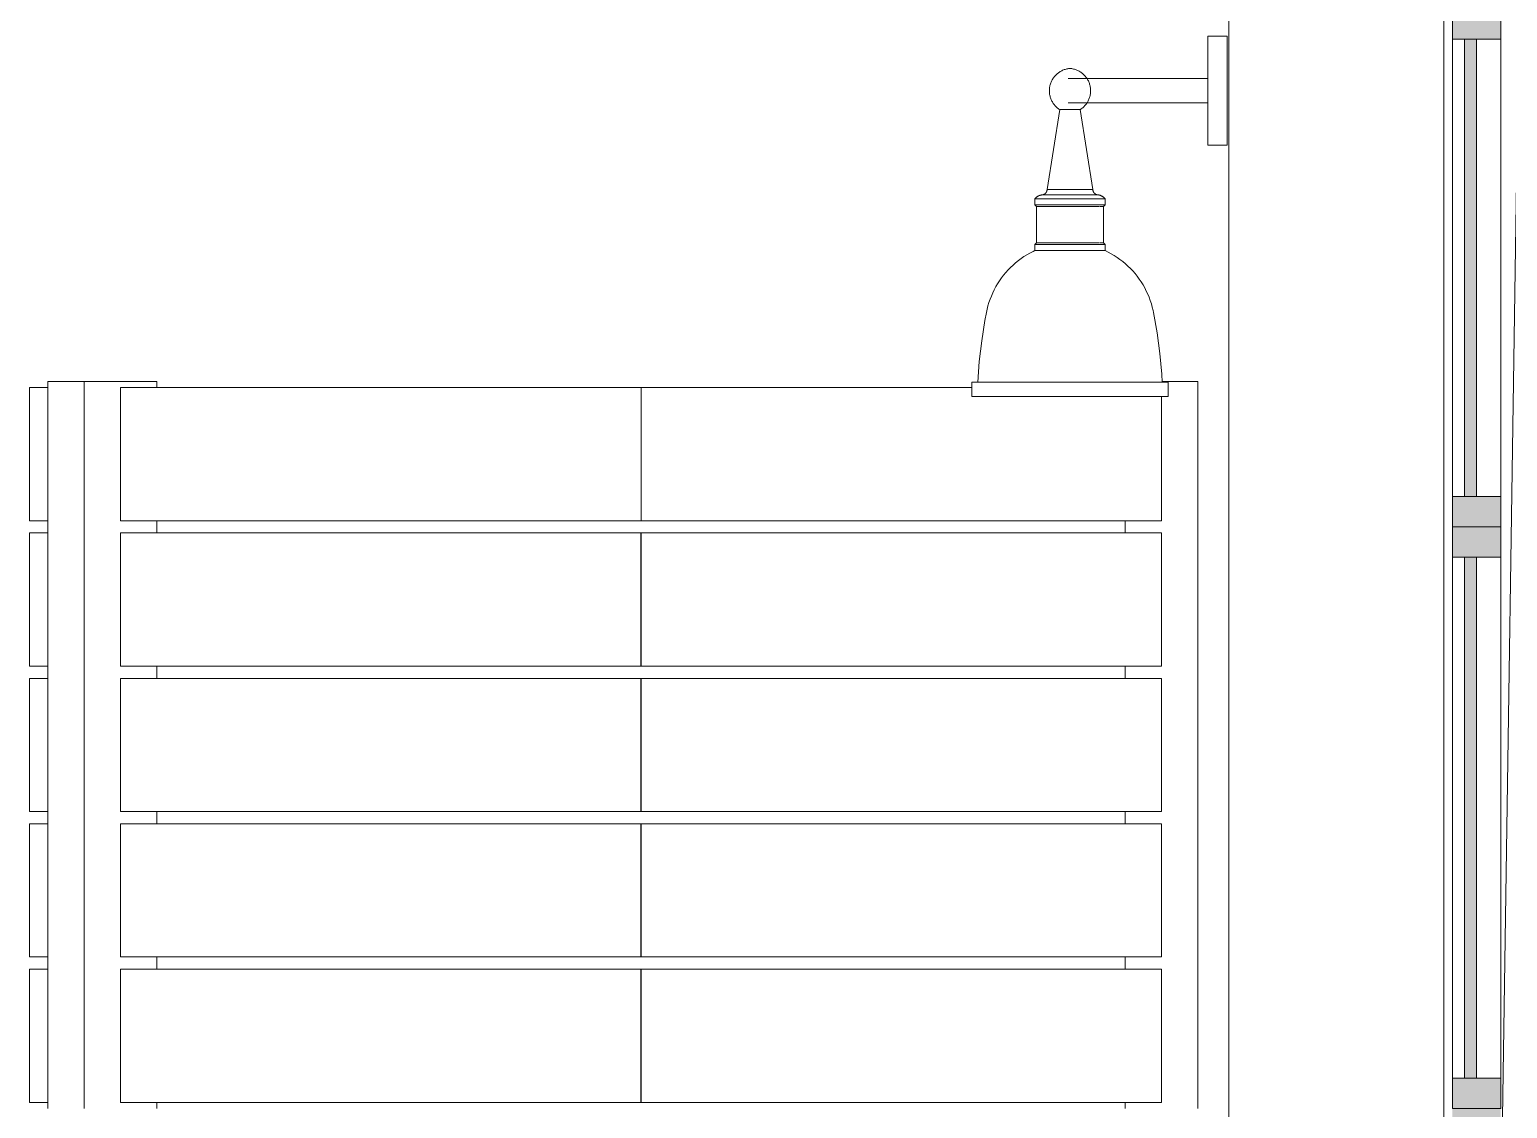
# Model space of a CAD drawing. Header units: inches. Extents: x -4168 to 1483, y -300 to 637.
# Drawn here: x -3881.6 to -3820.6, y 12 to 56.5 of the extents above; entities that cross this region are included whole.
import ezdxf

# ---------------------------------------------------------------- set-up
doc = ezdxf.new("R2010")
doc.units = ezdxf.units.IN
doc.header["$MEASUREMENT"] = 0
for name, color, linetype, lineweight in [('A-DOOR-6', 55, 'Continuous', 9), ('A-DOOR-7', 31, 'Continuous', 9), ('A-DOOR-8', 50, 'Continuous', 9), ('A-DOOR-9', 59, 'Continuous', 9), ('A-GLAZ-CURT-2', 55, 'Continuous', 9), ('A-GLAZ-CWMG-1', 55, 'Continuous', 9), ('A-WALL-6', 55, 'Continuous', 9), ('E-LITE-EQPM-1', 55, 'Continuous', 9)]:
    doc.layers.add(name, color=color, linetype=linetype, lineweight=lineweight)

# ---------------------------------------------------------------- blocks, each defined once
blk = doc.blocks.new('GLASS GARAGE DOOR - RAMP GARAGE DOOR-2787280-BUILDING SECTION - NORTH_SOUTH THRU PARKING RAMP - LOOKING WEST')
at = {"layer": 'A-DOOR-8'}
for points in [[(-3822.347, 37.25), (-3821.847, 37.25), (-3821.847, 56.125), (-3822.347, 56.125), (-3822.347, 48.399)], [(-3821.847, 13.25), (-3821.847, 34.75), (-3822.347, 34.75), (-3822.347, 13.25)]]:
    blk.add_hatch(color=256, dxfattribs=at).paths.add_polyline_path(points, flags=0)
at = {"layer": 'A-DOOR-9'}
h = blk.add_hatch(color=256, dxfattribs=at)
h.paths.add_polyline_path([(-3820.847, 36), (-3820.847, 37.25), (-3822.847, 37.25), (-3822.847, 36), (-3821.847, 36)], flags=0)
h.paths.add_polyline_path([(-3822.847, 56.125), (-3820.847, 56.125), (-3820.847, 60), (-3822.847, 60)], flags=0)
h = blk.add_hatch(color=256, dxfattribs=at)
h.paths.add_polyline_path([(-3822.347, 12), (-3820.847, 12), (-3820.847, 13.25), (-3822.847, 13.25), (-3822.847, 12)], flags=0)
h.paths.add_polyline_path([(-3821.847, 34.75), (-3820.847, 34.75), (-3820.847, 36), (-3822.847, 36), (-3822.847, 34.75), (-3822.347, 34.75)], flags=0)
h = blk.add_hatch(color=256, dxfattribs=at)
h.paths.add_polyline_path([(-3821.497, -12), (-3820.847, -12), (-3820.847, -10.75), (-3822.847, -10.75), (-3822.847, -12)], flags=0)
h.paths.add_polyline_path([(-3822.347, 10.75), (-3820.847, 10.75), (-3820.847, 12), (-3822.847, 12), (-3822.847, 10.75)], flags=0)
at = {"layer": 'A-DOOR-6'}
for p, q in [((-3822.847, 56.125), (-3822.847, 37.25)), ((-3820.847, 37.25), (-3820.847, 56.125)), ((-3820.143, 53.938), (-3820.847, 7.179)), ((-3822.847, 34.75), (-3822.847, 13.25)), ((-3820.847, 13.25), (-3820.847, 34.75))]:
    blk.add_line(p, q, dxfattribs=at)
at = {"layer": 'A-DOOR-7'}
for p, q in [((-3822.847, 60), (-3822.847, 56.125)), ((-3820.847, 56.125), (-3820.847, 60)), ((-3822.847, 56.125), (-3820.847, 56.125)), ((-3821.847, 56.125), (-3822.347, 56.125)), ((-3822.347, 56.125), (-3822.347, 37.25)), ((-3821.847, 37.25), (-3821.847, 56.125)), ((-3820.847, 37.25), (-3822.847, 37.25)), ((-3822.847, 37.25), (-3822.847, 36)), ((-3822.347, 37.25), (-3821.847, 37.25)), ((-3820.847, 36), (-3820.847, 37.25)), ((-3822.847, 36), (-3820.847, 36)), ((-3820.847, 36), (-3822.847, 36)), ((-3822.847, 36), (-3822.847, 34.75)), ((-3820.847, 34.75), (-3820.847, 36)), ((-3822.847, 34.75), (-3820.847, 34.75)), ((-3821.847, 34.75), (-3822.347, 34.75)), ((-3822.347, 34.75), (-3822.347, 13.25)), ((-3821.847, 13.25), (-3821.847, 34.75)), ((-3820.847, 13.25), (-3822.847, 13.25)), ((-3822.847, 13.25), (-3822.847, 12)), ((-3822.347, 13.25), (-3821.847, 13.25)), ((-3820.847, 12), (-3820.847, 13.25)), ((-3822.847, 12), (-3820.847, 12))]:
    blk.add_line(p, q, dxfattribs=at)
blk = doc.blocks.new('VISA-OW2400-02-SASS - OW2400-L30K-MVOLT-2031435-BUILDING SECTION - NORTH_SOUTH THRU PARKING RAMP - LOOKING WEST')
at = {"layer": 'E-LITE-EQPM-1'}
for p, q in [((-3832.144, 56.25), (-3832.94, 56.25)), ((-3832.94, 54), (-3832.94, 56.25)), ((-3832.144, 56.25), (-3832.144, 54)), ((-3832.94, 54.5), (-3838.704, 54.5)), ((-3832.94, 51.75), (-3832.94, 54)), ((-3832.144, 54), (-3832.144, 51.75)), ((-3839.054, 53.223), (-3839.576, 49.927)), ((-3838.207, 53.223), (-3839.054, 53.223)), ((-3838.704, 53.5), (-3832.94, 53.5)), ((-3837.685, 49.927), (-3838.207, 53.223)), ((-3832.94, 51.75), (-3832.144, 51.75)), ((-3840.08, 49.541), (-3840.08, 49.291)), ((-3837.181, 49.541), (-3840.08, 49.541)), ((-3839.801, 49.702), (-3839.577, 49.702)), ((-3837.46, 49.702), (-3839.801, 49.702)), ((-3837.685, 49.927), (-3839.576, 49.927)), ((-3837.803, 49.702), (-3837.46, 49.702)), ((-3837.181, 49.291), (-3837.181, 49.541)), ((-3840.08, 49.291), (-3840.012, 49.224)), ((-3837.181, 49.291), (-3840.08, 49.291)), ((-3840.012, 49.224), (-3840.012, 47.724)), ((-3837.434, 49.224), (-3840.012, 49.224)), ((-3837.249, 49.224), (-3837.414, 49.224)), ((-3837.249, 49.224), (-3837.181, 49.291)), ((-3837.249, 47.724), (-3837.249, 49.224)), ((-3840.012, 47.724), (-3840.08, 47.656)), ((-3840.08, 47.656), (-3840.08, 47.406)), ((-3837.181, 47.656), (-3840.08, 47.656)), ((-3837.434, 47.724), (-3840.012, 47.724)), ((-3837.249, 47.724), (-3837.414, 47.724)), ((-3837.181, 47.656), (-3837.249, 47.724)), ((-3837.181, 47.406), (-3837.181, 47.656)), ((-3837.181, 47.406), (-3840.08, 47.406)), ((-3842.687, 41.978), (-3842.687, 41.384)), ((-3842.687, 41.978), (-3834.574, 41.978)), ((-3834.574, 41.384), (-3834.574, 41.978)), ((-3834.574, 41.384), (-3842.687, 41.384))]:
    blk.add_line(p, q, dxfattribs=at)
at = {"layer": 'E-LITE-EQPM-1', "flags": 128}
for points in [[(-3839.054, 53.223), (-3839.085, 53.243), (-3839.114, 53.265), (-3839.143, 53.287), (-3839.172, 53.311), (-3839.199, 53.336), (-3839.225, 53.362), (-3839.25, 53.389), (-3839.274, 53.418), (-3839.296, 53.447), (-3839.318, 53.476), (-3839.338, 53.507), (-3839.357, 53.539), (-3839.375, 53.571), (-3839.392, 53.604), (-3839.407, 53.638), (-3839.421, 53.672), (-3839.433, 53.706), (-3839.445, 53.742), (-3839.454, 53.777), (-3839.462, 53.813), (-3839.469, 53.849), (-3839.475, 53.886), (-3839.479, 53.923), (-3839.481, 53.959), (-3839.482, 53.996), (-3839.481, 54.033), (-3839.479, 54.07), (-3839.476, 54.107), (-3839.471, 54.143), (-3839.464, 54.18), (-3839.457, 54.216), (-3839.447, 54.251), (-3839.437, 54.287), (-3839.424, 54.321), (-3839.411, 54.356), (-3839.396, 54.39), (-3839.38, 54.423), (-3839.362, 54.455), (-3839.344, 54.487), (-3839.324, 54.518), (-3839.302, 54.548), (-3839.28, 54.577), (-3839.256, 54.606), (-3839.232, 54.633), (-3839.206, 54.659), (-3839.179, 54.685), (-3839.151, 54.709), (-3839.122, 54.732), (-3839.093, 54.754), (-3839.062, 54.774), (-3839.031, 54.794), (-3838.999, 54.812), (-3838.966, 54.829), (-3838.933, 54.845), (-3838.899, 54.859), (-3838.864, 54.872), (-3838.829, 54.883), (-3838.793, 54.893), (-3838.758, 54.902), (-3838.721, 54.909), (-3838.685, 54.915), (-3838.648, 54.919), (-3838.63, 54.921)], [(-3838.63, 54.921), (-3838.594, 54.917), (-3838.557, 54.912), (-3838.521, 54.906), (-3838.485, 54.898), (-3838.449, 54.888), (-3838.414, 54.877), (-3838.379, 54.865), (-3838.345, 54.852), (-3838.311, 54.837), (-3838.278, 54.821), (-3838.246, 54.803), (-3838.214, 54.784), (-3838.183, 54.764), (-3838.153, 54.743), (-3838.124, 54.72), (-3838.095, 54.696), (-3838.068, 54.672), (-3838.042, 54.646), (-3838.016, 54.619), (-3837.992, 54.591), (-3837.969, 54.562), (-3837.947, 54.533), (-3837.927, 54.502), (-3837.907, 54.471), (-3837.889, 54.439), (-3837.872, 54.406), (-3837.857, 54.372), (-3837.843, 54.338), (-3837.83, 54.304), (-3837.819, 54.269), (-3837.809, 54.233), (-3837.8, 54.197), (-3837.793, 54.161), (-3837.787, 54.124), (-3837.783, 54.088), (-3837.78, 54.051), (-3837.779, 54.014), (-3837.779, 53.977), (-3837.781, 53.94), (-3837.784, 53.904), (-3837.789, 53.867), (-3837.795, 53.831), (-3837.802, 53.795), (-3837.811, 53.759), (-3837.822, 53.724), (-3837.834, 53.689), (-3837.847, 53.654), (-3837.861, 53.62), (-3837.877, 53.587), (-3837.894, 53.554), (-3837.913, 53.522), (-3837.933, 53.491), (-3837.954, 53.461), (-3837.976, 53.432), (-3837.999, 53.403), (-3838.024, 53.375), (-3838.049, 53.349), (-3838.076, 53.323), (-3838.104, 53.299), (-3838.132, 53.276), (-3838.162, 53.253), (-3838.192, 53.232), (-3838.207, 53.223)], [(-3840.08, 49.541), (-3840.068, 49.555), (-3840.055, 49.569), (-3840.043, 49.581), (-3840.029, 49.594), (-3840.015, 49.605), (-3840.001, 49.617), (-3839.986, 49.627), (-3839.971, 49.637), (-3839.956, 49.647), (-3839.94, 49.656), (-3839.924, 49.664), (-3839.907, 49.671), (-3839.89, 49.678), (-3839.873, 49.684), (-3839.856, 49.69), (-3839.838, 49.694), (-3839.821, 49.698), (-3839.803, 49.702), (-3839.801, 49.702)], [(-3839.801, 49.702), (-3839.792, 49.702), (-3839.783, 49.703), (-3839.774, 49.704), (-3839.765, 49.705), (-3839.756, 49.707), (-3839.747, 49.709), (-3839.739, 49.711), (-3839.73, 49.714), (-3839.722, 49.717), (-3839.713, 49.72), (-3839.705, 49.724), (-3839.697, 49.728), (-3839.689, 49.732), (-3839.681, 49.737), (-3839.674, 49.742), (-3839.666, 49.747), (-3839.659, 49.752), (-3839.652, 49.758), (-3839.646, 49.764), (-3839.639, 49.77), (-3839.633, 49.777), (-3839.627, 49.784), (-3839.622, 49.791), (-3839.616, 49.798), (-3839.611, 49.806), (-3839.607, 49.813), (-3839.602, 49.821), (-3839.598, 49.829), (-3839.594, 49.837), (-3839.591, 49.846), (-3839.588, 49.854), (-3839.585, 49.863), (-3839.583, 49.872), (-3839.581, 49.88), (-3839.579, 49.889), (-3839.578, 49.898), (-3839.577, 49.907), (-3839.576, 49.916), (-3839.576, 49.925), (-3839.576, 49.927)], [(-3837.685, 49.927), (-3837.685, 49.918), (-3837.684, 49.909), (-3837.684, 49.9), (-3837.682, 49.892), (-3837.681, 49.883), (-3837.679, 49.874), (-3837.676, 49.865), (-3837.674, 49.857), (-3837.671, 49.848), (-3837.667, 49.84), (-3837.664, 49.831), (-3837.66, 49.823), (-3837.655, 49.816), (-3837.651, 49.808), (-3837.646, 49.8), (-3837.641, 49.793), (-3837.635, 49.786), (-3837.629, 49.779), (-3837.623, 49.772), (-3837.617, 49.766), (-3837.61, 49.76), (-3837.603, 49.754), (-3837.596, 49.748), (-3837.589, 49.743), (-3837.582, 49.738), (-3837.574, 49.733), (-3837.566, 49.729), (-3837.558, 49.725), (-3837.55, 49.721), (-3837.541, 49.717), (-3837.533, 49.714), (-3837.524, 49.712), (-3837.516, 49.709), (-3837.507, 49.707), (-3837.498, 49.705), (-3837.489, 49.704), (-3837.48, 49.703), (-3837.471, 49.702), (-3837.462, 49.702), (-3837.46, 49.702)], [(-3837.46, 49.702), (-3837.442, 49.699), (-3837.424, 49.695), (-3837.407, 49.69), (-3837.389, 49.685), (-3837.372, 49.679), (-3837.355, 49.672), (-3837.339, 49.665), (-3837.323, 49.656), (-3837.307, 49.648), (-3837.291, 49.638), (-3837.276, 49.628), (-3837.261, 49.618), (-3837.247, 49.607), (-3837.233, 49.595), (-3837.22, 49.583), (-3837.207, 49.57), (-3837.194, 49.557), (-3837.183, 49.543), (-3837.181, 49.541)], [(-3842.08, 44.845), (-3842.05, 44.985), (-3842.015, 45.124), (-3841.974, 45.261), (-3841.927, 45.396), (-3841.875, 45.529), (-3841.818, 45.66), (-3841.756, 45.789), (-3841.688, 45.915), (-3841.616, 46.038), (-3841.538, 46.158), (-3841.456, 46.276), (-3841.37, 46.389), (-3841.278, 46.499), (-3841.183, 46.606), (-3841.083, 46.708), (-3840.979, 46.807), (-3840.872, 46.901), (-3840.761, 46.991), (-3840.646, 47.076), (-3840.528, 47.157), (-3840.407, 47.233), (-3840.282, 47.304), (-3840.156, 47.37), (-3840.08, 47.406)], [(-3837.181, 47.406), (-3837.053, 47.343), (-3836.927, 47.275), (-3836.804, 47.202), (-3836.684, 47.124), (-3836.567, 47.042), (-3836.454, 46.955), (-3836.344, 46.863), (-3836.238, 46.767), (-3836.136, 46.667), (-3836.038, 46.563), (-3835.944, 46.455), (-3835.855, 46.343), (-3835.77, 46.228), (-3835.69, 46.109), (-3835.615, 45.988), (-3835.544, 45.863), (-3835.479, 45.736), (-3835.419, 45.607), (-3835.364, 45.475), (-3835.314, 45.34), (-3835.27, 45.205), (-3835.231, 45.067), (-3835.197, 44.928), (-3835.18, 44.845)], [(-3842.437, 41.978), (-3842.372, 42.83), (-3842.273, 43.679), (-3842.14, 44.523), (-3842.08, 44.845)], [(-3835.18, 44.845), (-3835.035, 44.003), (-3834.923, 43.156), (-3834.845, 42.305), (-3834.824, 41.978)]]:
    blk.add_lwpolyline(points, dxfattribs=at)
blk = doc.blocks.new('Horizontal_Siding - Horizontal_Siding-2852725-BUILDING SECTION - NORTH_SOUTH THRU PARKING RAMP - LOOKING WEST')
at = {"layer": 'A-GLAZ-CURT-2'}
for p, q in [((-3881.574, -17.75), (-3881.574, -12.25)), ((-3880.824, -12.25), (-3881.574, -12.25)), ((-3880.824, -17.75), (-3881.574, -17.75))]:
    blk.add_line(p, q, dxfattribs=at)
blk = doc.blocks.new('Rectangular Mullion - RAILING POST-V46-BUILDING SECTION - NORTH_SOUTH THRU PARKING RAMP - LOOKING WEST')
at = {"layer": 'A-GLAZ-CWMG-1'}
blk.add_line((-3880.824, -6), (-3880.824, -12), dxfattribs=at)
blk = doc.blocks.new('Rectangular Mullion - RAILING POST-2680128-BUILDING SECTION - NORTH_SOUTH THRU PARKING RAMP - LOOKING WEST')
at = {"layer": 'A-GLAZ-CWMG-1'}
for q in [(-3879.324, 42), (-3880.824, 36)]:
    blk.add_line((-3880.824, 42), q, dxfattribs=at)
blk = doc.blocks.new('Horizontal_Siding - Horizontal_Siding-V47-BUILDING SECTION - NORTH_SOUTH THRU PARKING RAMP - LOOKING WEST')
at = {"layer": 'A-GLAZ-CURT-2'}
for p, q in [((-3877.824, -6.25), (-3877.824, -11.75)), ((-3856.336, -6.25), (-3877.824, -6.25)), ((-3856.336, -11.75), (-3856.336, -6.25)), ((-3877.824, -11.75), (-3856.336, -11.75))]:
    blk.add_line(p, q, dxfattribs=at)
blk = doc.blocks.new('Rectangular Mullion - RAILING POST-V49-BUILDING SECTION - NORTH_SOUTH THRU PARKING RAMP - LOOKING WEST')
at = {"layer": 'A-GLAZ-CWMG-1'}
for p, q in [((-3836.349, -0.25), (-3836.349, 0)), ((-3833.349, 0), (-3833.349, -6)), ((-3836.349, -6), (-3836.349, -5.75))]:
    blk.add_line(p, q, dxfattribs=at)
blk = doc.blocks.new('Rectangular Mullion - RAILING POST-V51-BUILDING SECTION - NORTH_SOUTH THRU PARKING RAMP - LOOKING WEST')
at = {"layer": 'A-GLAZ-CWMG-1'}
for p, q in [((-3834.827, 42), (-3833.349, 42)), ((-3833.349, 42), (-3833.349, 36)), ((-3836.349, 36), (-3836.349, 36.25))]:
    blk.add_line(p, q, dxfattribs=at)
blk = doc.blocks.new('Rectangular Mullion - RAILING POST-2806294-BUILDING SECTION - NORTH_SOUTH THRU PARKING RAMP - LOOKING WEST')
at = {"layer": 'A-GLAZ-CWMG-1'}
for p, q in [((-3879.324, 42), (-3876.324, 42)), ((-3879.324, 42), (-3879.324, 36)), ((-3876.324, 41.75), (-3876.324, 42)), ((-3876.324, 36), (-3876.324, 36.25))]:
    blk.add_line(p, q, dxfattribs=at)
blk = doc.blocks.new('Rectangular Mullion - RAILING POST-V52-BUILDING SECTION - NORTH_SOUTH THRU PARKING RAMP - LOOKING WEST')
at = {"layer": 'A-GLAZ-CWMG-1'}
for p, q in [((-3879.324, -6), (-3879.324, -12)), ((-3876.324, -6.25), (-3876.324, -6)), ((-3876.324, -12), (-3876.324, -11.75))]:
    blk.add_line(p, q, dxfattribs=at)
blk = doc.blocks.new('Horizontal_Siding - Horizontal_Siding-V54-BUILDING SECTION - NORTH_SOUTH THRU PARKING RAMP - LOOKING WEST')
at = {"layer": 'A-GLAZ-CURT-2'}
for p, q in [((-3856.336, 41.75), (-3856.336, 36.25)), ((-3842.687, 41.75), (-3856.336, 41.75)), ((-3834.849, 36.25), (-3834.849, 41.384)), ((-3856.336, 36.25), (-3834.849, 36.25))]:
    blk.add_line(p, q, dxfattribs=at)

msp = doc.modelspace()

# ---------------------------------------------------------------- linework, layer by layer
at = {"layer": 'A-WALL-6'}
for p, q in [((-3823.1987, 110), (-3823.1987, -30)), ((-3832.0737, -30), (-3832.0737, 109.25))]:
    msp.add_line(p, q, dxfattribs=at)

# ---------------------------------------------------------------- block references
at = {"layer": 'A-DOOR-6'}
msp.add_blockref('GLASS GARAGE DOOR - RAMP GARAGE DOOR-2787280-BUILDING SECTION - NORTH_SOUTH THRU PARKING RAMP - LOOKING WEST', (0, 0), dxfattribs=at)
at = {"layer": 'A-GLAZ-CURT-2'}
for name, p in [('Horizontal_Siding - Horizontal_Siding-2852725-BUILDING SECTION - NORTH_SOUTH THRU PARKING RAMP - LOOKING WEST', (0, 54)), ('Horizontal_Siding - Horizontal_Siding-V47-BUILDING SECTION - NORTH_SOUTH THRU PARKING RAMP - LOOKING WEST', (0, 48)), ('Horizontal_Siding - Horizontal_Siding-V54-BUILDING SECTION - NORTH_SOUTH THRU PARKING RAMP - LOOKING WEST', (0, 0)), ('Horizontal_Siding - Horizontal_Siding-2852725-BUILDING SECTION - NORTH_SOUTH THRU PARKING RAMP - LOOKING WEST', (0, 48)), ('Horizontal_Siding - Horizontal_Siding-V47-BUILDING SECTION - NORTH_SOUTH THRU PARKING RAMP - LOOKING WEST', (0, 42)), ('Horizontal_Siding - Horizontal_Siding-V47-BUILDING SECTION - NORTH_SOUTH THRU PARKING RAMP - LOOKING WEST', (21.4875, 42)), ('Horizontal_Siding - Horizontal_Siding-2852725-BUILDING SECTION - NORTH_SOUTH THRU PARKING RAMP - LOOKING WEST', (0, 42)), ('Horizontal_Siding - Horizontal_Siding-V47-BUILDING SECTION - NORTH_SOUTH THRU PARKING RAMP - LOOKING WEST', (0, 36)), ('Horizontal_Siding - Horizontal_Siding-V47-BUILDING SECTION - NORTH_SOUTH THRU PARKING RAMP - LOOKING WEST', (21.4875, 36)), ('Horizontal_Siding - Horizontal_Siding-2852725-BUILDING SECTION - NORTH_SOUTH THRU PARKING RAMP - LOOKING WEST', (0, 36)), ('Horizontal_Siding - Horizontal_Siding-V47-BUILDING SECTION - NORTH_SOUTH THRU PARKING RAMP - LOOKING WEST', (0, 30)), ('Horizontal_Siding - Horizontal_Siding-V47-BUILDING SECTION - NORTH_SOUTH THRU PARKING RAMP - LOOKING WEST', (21.4875, 30)), ('Horizontal_Siding - Horizontal_Siding-2852725-BUILDING SECTION - NORTH_SOUTH THRU PARKING RAMP - LOOKING WEST', (0, 30)), ('Horizontal_Siding - Horizontal_Siding-V47-BUILDING SECTION - NORTH_SOUTH THRU PARKING RAMP - LOOKING WEST', (0, 24)), ('Horizontal_Siding - Horizontal_Siding-V47-BUILDING SECTION - NORTH_SOUTH THRU PARKING RAMP - LOOKING WEST', (21.4875, 24))]:
    msp.add_blockref(name, p, dxfattribs=at)
at = {"layer": 'A-GLAZ-CWMG-1'}
for name, p in [('Rectangular Mullion - RAILING POST-2680128-BUILDING SECTION - NORTH_SOUTH THRU PARKING RAMP - LOOKING WEST', (0, 0)), ('Rectangular Mullion - RAILING POST-2806294-BUILDING SECTION - NORTH_SOUTH THRU PARKING RAMP - LOOKING WEST', (0, 0)), ('Rectangular Mullion - RAILING POST-V51-BUILDING SECTION - NORTH_SOUTH THRU PARKING RAMP - LOOKING WEST', (0, 0)), ('Rectangular Mullion - RAILING POST-V46-BUILDING SECTION - NORTH_SOUTH THRU PARKING RAMP - LOOKING WEST', (0, 42)), ('Rectangular Mullion - RAILING POST-V52-BUILDING SECTION - NORTH_SOUTH THRU PARKING RAMP - LOOKING WEST', (0, 42)), ('Rectangular Mullion - RAILING POST-V49-BUILDING SECTION - NORTH_SOUTH THRU PARKING RAMP - LOOKING WEST', (0, 36)), ('Rectangular Mullion - RAILING POST-V46-BUILDING SECTION - NORTH_SOUTH THRU PARKING RAMP - LOOKING WEST', (0, 36)), ('Rectangular Mullion - RAILING POST-V52-BUILDING SECTION - NORTH_SOUTH THRU PARKING RAMP - LOOKING WEST', (0, 36)), ('Rectangular Mullion - RAILING POST-V49-BUILDING SECTION - NORTH_SOUTH THRU PARKING RAMP - LOOKING WEST', (0, 30)), ('Rectangular Mullion - RAILING POST-V46-BUILDING SECTION - NORTH_SOUTH THRU PARKING RAMP - LOOKING WEST', (0, 30)), ('Rectangular Mullion - RAILING POST-V52-BUILDING SECTION - NORTH_SOUTH THRU PARKING RAMP - LOOKING WEST', (0, 30)), ('Rectangular Mullion - RAILING POST-V49-BUILDING SECTION - NORTH_SOUTH THRU PARKING RAMP - LOOKING WEST', (0, 24)), ('Rectangular Mullion - RAILING POST-V46-BUILDING SECTION - NORTH_SOUTH THRU PARKING RAMP - LOOKING WEST', (0, 24)), ('Rectangular Mullion - RAILING POST-V52-BUILDING SECTION - NORTH_SOUTH THRU PARKING RAMP - LOOKING WEST', (0, 24)), ('Rectangular Mullion - RAILING POST-V49-BUILDING SECTION - NORTH_SOUTH THRU PARKING RAMP - LOOKING WEST', (0, 18))]:
    msp.add_blockref(name, p, dxfattribs=at)
at = {"layer": 'E-LITE-EQPM-1'}
msp.add_blockref('VISA-OW2400-02-SASS - OW2400-L30K-MVOLT-2031435-BUILDING SECTION - NORTH_SOUTH THRU PARKING RAMP - LOOKING WEST', (0, 0), dxfattribs=at)

doc.saveas('drawing.dxf')
